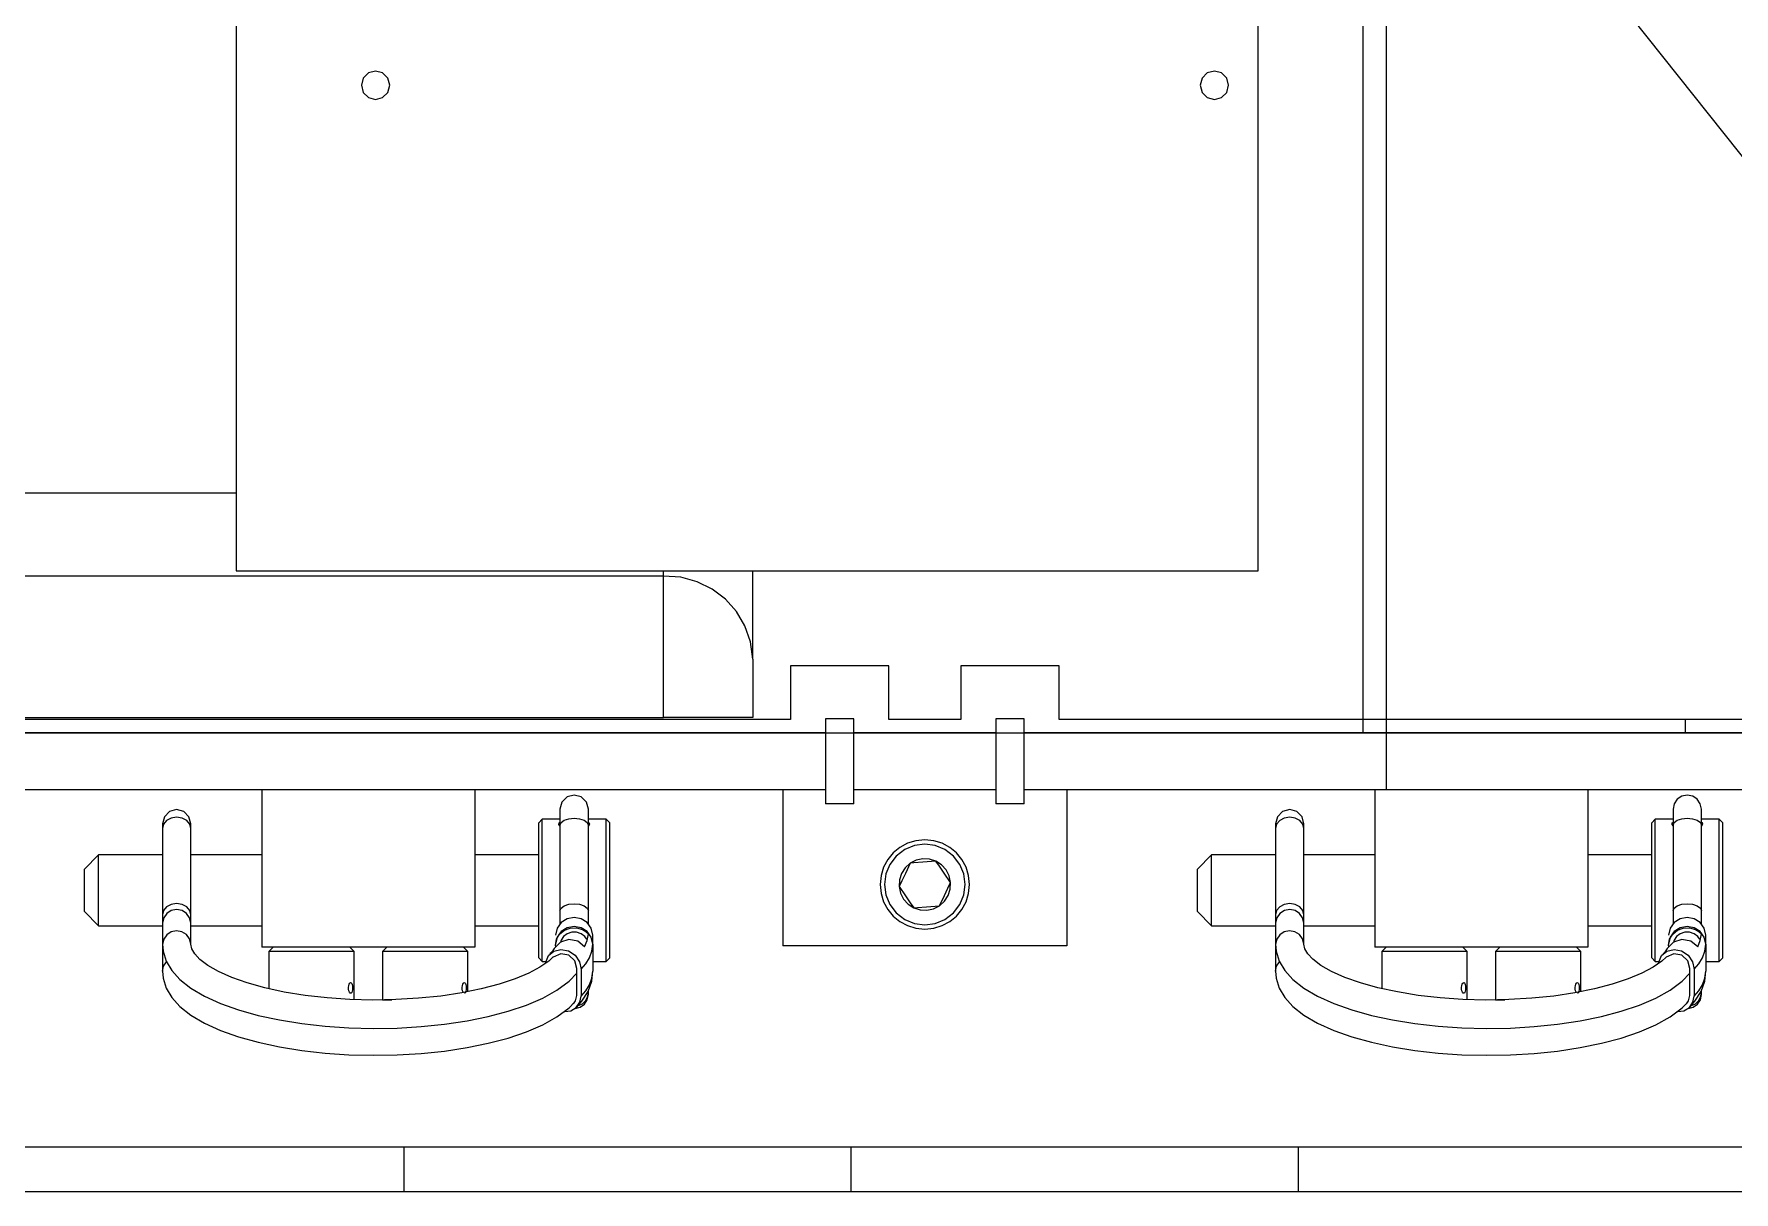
# Model space of a CAD drawing. Extents: x -1 to 1284, y 105 to 936.
# Drawn here: x 358.1 to 548.2, y 105 to 234.4 of the extents above; entities that cross this region are included whole.
import ezdxf

# ---------------------------------------------------------------- set-up
doc = ezdxf.new("R2010")
doc.units = 0

msp = doc.modelspace()

# ---------------------------------------------------------------- linework, layer by layer
for p, q in [((509.367, 149.955), (509.367, 713.128)), ((509.367, 149.955), (509.367, 713.128)), ((509.367, 149.955), (509.367, 713.128)), ((509.367, 149.955), (509.367, 713.128)), ((509.367, 149.955), (509.367, 713.128)), ((509.367, 149.955), (509.367, 713.128)), ((509.367, 149.955), (509.367, 713.128)), ((509.367, 149.955), (509.367, 713.128)), ((509.367, 149.955), (509.367, 713.128)), ((509.367, 149.955), (509.367, 713.128)), ((509.367, 149.955), (509.367, 713.128)), ((162.548, 706.778), (600.386, 156.305)), ((162.548, 706.778), (600.386, 156.305)), ((162.548, 706.778), (600.386, 156.305)), ((162.548, 706.778), (600.386, 156.305)), ((162.548, 706.778), (600.386, 156.305)), ((162.548, 706.778), (600.386, 156.305)), ((162.548, 706.778), (600.386, 156.305)), ((162.548, 706.778), (600.386, 156.305)), ((162.548, 706.778), (600.386, 156.305)), ((162.548, 706.778), (600.386, 156.305)), ((162.548, 706.778), (600.386, 156.305)), ((506.737, 706.778), (506.737, 156.305)), ((506.737, 706.778), (506.737, 156.305)), ((506.737, 706.778), (506.737, 156.305)), ((506.737, 706.778), (506.737, 156.305)), ((506.737, 706.778), (506.737, 156.305)), ((506.737, 706.778), (506.737, 156.305)), ((506.737, 706.778), (506.737, 156.305)), ((506.737, 706.778), (506.737, 156.305)), ((506.737, 706.778), (506.737, 156.305)), ((506.737, 706.778), (506.737, 156.305)), ((506.737, 706.778), (506.737, 156.305)), ((380.748, 288.723), (380.748, 174.423)), ((495.048, 174.423), (495.048, 288.723)), ((395.54375, 230.066815), (394.962685, 229.48575)), ((396.3375, 230.2795), (395.54375, 230.066815)), ((397.13125, 230.066815), (396.3375, 230.2795)), ((397.712315, 229.48575), (397.13125, 230.066815)), ((489.34375, 230.066815), (488.762685, 229.48575)), ((490.1375, 230.2795), (489.34375, 230.066815)), ((490.93125, 230.066815), (490.1375, 230.2795)), ((491.512315, 229.48575), (490.93125, 230.066815)), ((394.962685, 229.48575), (394.75, 228.692)), ((394.75, 228.692), (394.962685, 227.89825)), ((397.925, 228.692), (397.712315, 229.48575)), ((397.712315, 227.89825), (397.925, 228.692)), ((397.925, 228.692), (397.925, 228.692)), ((488.762685, 229.48575), (488.55, 228.692)), ((488.55, 228.692), (488.762685, 227.89825)), ((491.725, 228.692), (491.512315, 229.48575)), ((491.512315, 227.89825), (491.725, 228.692)), ((491.725, 228.692), (491.725, 228.692)), ((394.962685, 227.89825), (395.54375, 227.317185)), ((395.54375, 227.317185), (396.3375, 227.1045)), ((396.3375, 227.1045), (397.13125, 227.317185)), ((397.13125, 227.317185), (397.712315, 227.89825)), ((488.762685, 227.89825), (489.34375, 227.317185)), ((489.34375, 227.317185), (490.1375, 227.1045)), ((490.1375, 227.1045), (490.93125, 227.317185)), ((490.93125, 227.317185), (491.512315, 227.89825)), ((337.036, 183.122), (380.748, 183.122)), ((428.535, 173.833), (337.036, 173.833)), ((380.748, 174.423), (495.048, 174.423)), ((428.535, 173.833), (428.535, 174.423)), ((428.535, 158.042), (428.535, 173.833)), ((430.484842, 173.706308), (428.53501, 173.83283)), ((432.314837, 173.209773), (430.484842, 173.706308)), ((433.984938, 172.380434), (432.314837, 173.209773)), ((438.536, 164.544), (438.536, 174.423)), ((435.455087, 171.2555), (433.984938, 172.380434)), ((436.685225, 169.872181), (435.455087, 171.2555)), ((437.635296, 168.267685), (436.685225, 169.872181)), ((438.26524, 166.479221), (437.635296, 168.267685)), ((438.535, 164.544), (438.26524, 166.479221)), ((438.536, 164.544), (438.536, 158.042)), ((442.735, 163.792), (442.735, 157.792)), ((453.733, 163.792), (442.735, 163.792)), ((453.733, 157.792), (453.733, 163.792)), ((472.783, 163.792), (461.785, 163.792)), ((461.785, 163.792), (461.785, 157.792)), ((472.783, 157.792), (472.783, 163.792)), ((442.735, 157.792), (164.036, 157.792)), ((337.036, 158.042), (428.535, 158.042)), ((438.536, 158.042), (428.535, 158.042)), ((446.648, 157.892), (446.648, 148.367)), ((449.823, 157.892), (446.648, 157.892)), ((449.823, 148.367), (449.823, 157.892)), ((461.785, 157.792), (453.733, 157.792)), ((465.698, 157.892), (465.698, 148.367)), ((468.873, 157.892), (465.698, 157.892)), ((468.873, 148.367), (468.873, 157.892)), ((601.535, 157.792), (472.783, 157.792)), ((542.784, 157.792), (542.784, 156.304)), ((446.648, 156.304), (160.911, 156.304)), ((162.548, 156.305), (600.386, 156.305)), ((162.548, 156.305), (600.386, 156.305)), ((162.548, 156.305), (600.386, 156.305)), ((162.548, 156.305), (600.386, 156.305)), ((162.548, 156.305), (600.386, 156.305)), ((162.548, 156.305), (600.386, 156.305)), ((162.548, 156.305), (600.386, 156.305)), ((162.548, 156.305), (600.386, 156.305)), ((162.548, 156.305), (600.386, 156.305)), ((162.548, 156.305), (600.386, 156.305)), ((162.548, 156.305), (600.386, 156.305)), ((283.498, 156.305), (506.737, 156.305)), ((283.498, 156.305), (506.737, 156.305)), ((283.498, 156.305), (506.737, 156.305)), ((283.498, 156.305), (506.737, 156.305)), ((283.498, 156.305), (506.737, 156.305)), ((283.498, 156.305), (506.737, 156.305)), ((283.498, 156.305), (506.737, 156.305)), ((283.498, 156.305), (506.737, 156.305)), ((283.498, 156.305), (506.737, 156.305)), ((283.498, 156.305), (506.737, 156.305)), ((283.498, 156.305), (506.737, 156.305)), ((465.698, 156.304), (449.823, 156.304)), ((604.559, 156.304), (468.873, 156.304)), ((600.386, 156.305), (506.737, 156.305)), ((600.386, 156.305), (506.737, 156.305)), ((600.386, 156.305), (506.737, 156.305)), ((600.386, 156.305), (506.737, 156.305)), ((600.386, 156.305), (506.737, 156.305)), ((600.386, 156.305), (506.737, 156.305)), ((600.386, 156.305), (506.737, 156.305)), ((600.386, 156.305), (506.737, 156.305)), ((600.386, 156.305), (506.737, 156.305)), ((600.386, 156.305), (506.737, 156.305)), ((600.386, 156.305), (506.737, 156.305)), ((446.648, 149.954), (160.911, 149.954)), ((383.624, 149.954), (383.624, 132.365)), ((407.437, 149.954), (407.437, 132.365)), ((417.173685, 148.56675), (416.961, 147.773)), ((417.75475, 149.147815), (417.173685, 148.56675)), ((418.5485, 149.3605), (417.75475, 149.147815)), ((419.34225, 149.147815), (418.5485, 149.3605)), ((419.923315, 148.56675), (419.34225, 149.147815)), ((420.136, 147.773), (419.923315, 148.56675)), ((441.885, 149.954), (441.885, 132.492)), ((449.823, 148.367), (446.648, 148.367)), ((465.698, 149.954), (449.823, 149.954)), ((468.873, 148.367), (465.698, 148.367)), ((604.559, 149.954), (468.873, 149.954)), ((473.635, 149.954), (473.635, 132.492)), ((508.084, 149.954), (508.084, 132.365)), ((531.896, 149.954), (531.896, 132.365)), ((541.544754, 148.390927), (541.42, 147.773)), ((541.884968, 148.895532), (541.544754, 148.390927)), ((542.389573, 149.235746), (541.884968, 148.895532)), ((543.0075, 149.3605), (542.389573, 149.235746)), ((543.625427, 149.235746), (543.0075, 149.3605)), ((544.130032, 148.895532), (543.625427, 149.235746)), ((544.470246, 148.390927), (544.130032, 148.895532)), ((544.595, 147.773), (544.470246, 148.390927)), ((372.723685, 146.94375), (372.511, 146.15)), ((372.975956, 146.508091), (372.631839, 146.100631)), ((373.30475, 147.524815), (372.723685, 146.94375)), ((373.490993, 146.780347), (372.975956, 146.508091)), ((374.0985, 147.7375), (373.30475, 147.524815)), ((374.098502, 146.875951), (373.490993, 146.780347)), ((374.89225, 147.524815), (374.0985, 147.7375)), ((374.706011, 146.780347), (374.098502, 146.875951)), ((375.221022, 146.508091), (374.706011, 146.780347)), ((375.473315, 146.94375), (374.89225, 147.524815)), ((375.565165, 146.100631), (375.221022, 146.508091)), ((375.686, 146.15), (375.473315, 146.94375)), ((414.961, 146.652), (414.58, 146.271)), ((416.962, 146.652), (414.961, 146.652)), ((414.961, 130.777), (414.961, 146.652)), ((416.962, 147.773), (416.962, 145.972)), ((417.081835, 146.279128), (417.425952, 146.540348)), ((417.425952, 146.540348), (417.940989, 146.714891)), ((417.940989, 146.714891), (418.548498, 146.776182)), ((418.548498, 146.776182), (419.156007, 146.714891)), ((419.156007, 146.714891), (419.671018, 146.540348)), ((419.671018, 146.540348), (420.015161, 146.279128)), ((420.137, 145.972), (420.137, 147.773)), ((422.137, 146.652), (420.137, 146.652)), ((422.518, 146.271), (422.137, 146.652)), ((422.137, 130.777), (422.137, 146.652)), ((497.183685, 146.94375), (496.971, 146.15)), ((497.435956, 146.508091), (497.091839, 146.100631)), ((497.76475, 147.524815), (497.183685, 146.94375)), ((497.950993, 146.780347), (497.435956, 146.508091)), ((498.5585, 147.7375), (497.76475, 147.524815)), ((498.558502, 146.875951), (497.950993, 146.780347)), ((499.35225, 147.524815), (498.5585, 147.7375)), ((499.166011, 146.780347), (498.558502, 146.875951)), ((499.681022, 146.508091), (499.166011, 146.780347)), ((499.933315, 146.94375), (499.35225, 147.524815)), ((500.025165, 146.100631), (499.681022, 146.508091)), ((500.146, 146.15), (499.933315, 146.94375)), ((539.421, 146.652), (539.04, 146.271)), ((541.421, 146.652), (539.421, 146.652)), ((539.421, 130.777), (539.421, 146.652)), ((541.421, 147.773), (541.421, 145.972)), ((541.540835, 146.279128), (541.884952, 146.540348)), ((541.884952, 146.540348), (542.399989, 146.714891)), ((542.399989, 146.714891), (543.007498, 146.776182)), ((543.007498, 146.776182), (543.615007, 146.714891)), ((543.615007, 146.714891), (544.130018, 146.540348)), ((544.130018, 146.540348), (544.474161, 146.279128)), ((544.596, 145.972), (544.596, 147.773)), ((546.597, 146.652), (544.596, 146.652)), ((546.978, 146.271), (546.597, 146.652)), ((546.597, 130.777), (546.597, 146.652)), ((372.511004, 145.62), (372.511, 145.62)), ((372.631839, 146.100631), (372.511004, 145.62)), ((372.512, 146.15), (372.512, 145.62)), ((372.512, 145.62), (372.512, 135.988)), ((375.686, 145.62), (375.565165, 146.100631)), ((375.687, 145.62), (375.687, 146.15)), ((375.687, 135.988), (375.687, 145.62)), ((414.58, 131.158), (414.58, 146.271)), ((416.848023, 146.065998), (416.869983, 146.261578)), ((416.961, 145.915), (416.848023, 146.065998)), ((416.869983, 146.261578), (416.960868, 146.326962)), ((416.961, 145.971), (417.081835, 146.279128)), ((416.962, 145.972), (416.962, 136.41)), ((420.015161, 146.279128), (420.135996, 145.971)), ((420.136, 146.33), (420.205136, 146.289656)), ((420.168914, 145.930542), (420.136, 145.903486)), ((420.137, 136.41), (420.137, 145.972)), ((420.263, 146.146), (420.168914, 145.930542)), ((420.205136, 146.289656), (420.263, 146.145895)), ((422.518, 131.158), (422.518, 146.271)), ((497.091839, 146.100631), (496.971004, 145.62)), ((496.972, 146.15), (496.972, 145.62)), ((496.972, 145.62), (496.972, 135.988)), ((500.146, 145.62), (500.025165, 146.100631)), ((500.147, 145.62), (500.147, 146.15)), ((500.147, 135.988), (500.147, 145.62)), ((539.04, 131.158), (539.04, 146.271)), ((541.307023, 146.065998), (541.328983, 146.261578)), ((541.42, 145.915), (541.307023, 146.065998)), ((541.328983, 146.261578), (541.419868, 146.326962)), ((541.42, 145.971), (541.540835, 146.279128)), ((541.421, 145.972), (541.421, 136.41)), ((544.474161, 146.279128), (544.594996, 145.971)), ((544.594996, 145.971), (544.595, 145.971)), ((544.595, 146.33), (544.664136, 146.289656)), ((544.627914, 145.930542), (544.595, 145.903486)), ((544.596, 136.41), (544.596, 145.972)), ((544.722, 146.146), (544.627914, 145.930542)), ((544.664136, 146.289656), (544.722, 146.145895)), ((546.978, 131.158), (546.978, 146.271)), ((365.368, 142.684), (363.7805, 141.0965)), ((372.512, 142.684), (365.368, 142.684)), ((365.368, 134.746), (365.368, 142.684)), ((383.624, 142.684), (375.687, 142.684)), ((414.58, 142.684), (407.437, 142.684)), ((454.225989, 142.897955), (453.615391, 142.15909)), ((454.965717, 143.507508), (454.225989, 142.897955)), ((455.509, 143.264114), (454.570059, 142.542149)), ((455.814507, 143.967711), (454.965717, 143.507508)), ((456.603711, 143.716279), (455.509, 143.264114)), ((456.752296, 144.258527), (455.814507, 143.967711)), ((457.759, 143.867), (456.603711, 143.716279)), ((457.759015, 144.359919), (456.752296, 144.258527)), ((458.914289, 143.716279), (457.759, 143.867)), ((458.765734, 144.258527), (457.759015, 144.359919)), ((459.703523, 143.967711), (458.765734, 144.258527)), ((460.009, 143.264114), (458.914289, 143.716279)), ((460.552313, 143.507508), (459.703523, 143.967711)), ((460.947941, 142.542149), (460.009, 143.264114)), ((461.292041, 142.897955), (460.552313, 143.507508)), ((461.902639, 142.15909), (461.292041, 142.897955)), ((489.828, 142.684), (488.2405, 141.0965)), ((496.972, 142.684), (489.828, 142.684)), ((489.828, 134.746), (489.828, 142.684)), ((508.084, 142.684), (500.147, 142.684)), ((539.04, 142.684), (531.896, 142.684)), ((363.78, 136.334), (363.78, 141.096)), ((453.153987, 141.310951), (452.861845, 140.373575)), ((453.615391, 142.15909), (453.153987, 141.310951)), ((453.861886, 141.617), (453.41477, 140.541129)), ((454.570059, 142.542149), (453.861886, 141.617)), ((455.556076, 141.231682), (455.151244, 140.603414)), ((456.119, 141.742), (455.556076, 141.231682)), ((456.119, 141.742), (455.578378, 140.60156)), ((456.795215, 142.087501), (456.11871, 141.741614)), ((456.54649, 141.776311), (456.118712, 141.741614)), ((457.538597, 141.856784), (456.54649, 141.776311)), ((457.526087, 142.243789), (456.795215, 142.087501)), ((458.272593, 142.207336), (457.526087, 142.243789)), ((458.497975, 141.934603), (457.538597, 141.856784)), ((458.996, 141.975), (458.272593, 142.207336)), ((458.996, 141.975), (458.497975, 141.934603)), ((459.63404, 141.562191), (458.99624, 141.97512)), ((459.390206, 141.404828), (458.996242, 141.975118)), ((459.919663, 140.6384), (459.390206, 141.404828)), ((460.134825, 141.00738), (459.63404, 141.562191)), ((460.476508, 140.342658), (460.134825, 141.00738)), ((461.656114, 141.617), (460.947941, 142.542149)), ((462.10323, 140.541129), (461.656114, 141.617)), ((462.364043, 141.310951), (461.902639, 142.15909)), ((462.656185, 140.373575), (462.364043, 141.310951)), ((488.24, 136.334), (488.24, 141.096)), ((452.861845, 140.373575), (452.75903, 139.367)), ((452.75903, 139.367), (452.861845, 138.360425)), ((453.41477, 140.541129), (453.259, 139.367)), ((453.259, 139.367), (453.41477, 138.192871)), ((454.882, 139.133), (455.042498, 138.390338)), ((454.882, 139.133), (455.599364, 138.0946)), ((454.92115, 139.892311), (454.88244, 139.13349)), ((455.17936, 139.759821), (454.882445, 139.133495)), ((455.151244, 140.603414), (454.92115, 139.892311)), ((455.578378, 140.60156), (455.17936, 139.759821)), ((460.637, 139.6), (459.919663, 140.6384)), ((459.940622, 138.13244), (460.33964, 138.974176)), ((460.33964, 138.974176), (460.636529, 139.600505)), ((460.367739, 138.130591), (460.597826, 138.841693)), ((460.637, 139.6), (460.476508, 140.342658)), ((460.597826, 138.841693), (460.63653, 139.60051)), ((462.259, 139.367), (462.10323, 140.541129)), ((462.10323, 138.192871), (462.259, 139.367)), ((462.259, 139.367), (462.259, 139.367)), ((462.759, 139.367), (462.656185, 140.373575)), ((462.656185, 138.360425), (462.759, 139.367)), ((462.759, 139.367), (462.759, 139.367)), ((372.975956, 136.876091), (372.631839, 136.468631)), ((373.490993, 137.148347), (372.975956, 136.876091)), ((374.098502, 137.243951), (373.490993, 137.148347)), ((374.706011, 137.148347), (374.098502, 137.243951)), ((375.221022, 136.876091), (374.706011, 137.148347)), ((375.565165, 136.468631), (375.221022, 136.876091)), ((417.081835, 136.718128), (417.425952, 136.979348)), ((417.425952, 136.979348), (417.940989, 137.153891)), ((417.940989, 137.153891), (418.548498, 137.215182)), ((418.548498, 137.215182), (419.156007, 137.153891)), ((419.156007, 137.153891), (419.671018, 136.979348)), ((419.671018, 136.979348), (420.015161, 136.718128)), ((452.861845, 138.360425), (453.153987, 137.423049)), ((453.153987, 137.423049), (453.615391, 136.57491)), ((453.41477, 138.192871), (453.861886, 137.117)), ((453.861886, 137.117), (454.570059, 136.191851)), ((455.042498, 138.390338), (455.384188, 137.725615)), ((455.384188, 137.725615), (455.884981, 137.170804)), ((455.599364, 138.0946), (456.128821, 137.328172)), ((455.884981, 137.170804), (456.52279, 136.75788)), ((456.128821, 137.328172), (456.522785, 136.757882)), ((456.950778, 136.7927), (457.942885, 136.873173)), ((457.942885, 136.873173), (458.902263, 136.95099)), ((458.723785, 136.645499), (459.40029, 136.991386)), ((458.902263, 136.95099), (459.400288, 136.991386)), ((459.4, 136.992), (459.940622, 138.13244)), ((459.4, 136.992), (459.962915, 137.502322)), ((459.962915, 137.502322), (460.367739, 138.130591)), ((460.947941, 136.191851), (461.656114, 137.117)), ((461.656114, 137.117), (462.10323, 138.192871)), ((461.902639, 136.57491), (462.364043, 137.423049)), ((462.364043, 137.423049), (462.656185, 138.360425)), ((497.435956, 136.876091), (497.091839, 136.468631)), ((497.950993, 137.148347), (497.435956, 136.876091)), ((498.558502, 137.243951), (497.950993, 137.148347)), ((499.166011, 137.148347), (498.558502, 137.243951)), ((499.681022, 136.876091), (499.166011, 137.148347)), ((500.025165, 136.468631), (499.681022, 136.876091)), ((541.540835, 136.718128), (541.884952, 136.979348)), ((541.884952, 136.979348), (542.399989, 137.153891)), ((542.399989, 137.153891), (543.007498, 137.215182)), ((543.007498, 137.215182), (543.615007, 137.153891)), ((543.615007, 137.153891), (544.130018, 136.979348)), ((544.130018, 136.979348), (544.474161, 136.718128)), ((363.78, 136.334), (365.3675, 134.7465)), ((372.659112, 135.658284), (372.511, 135.067)), ((372.631839, 136.468631), (372.511004, 135.988)), ((372.512, 135.988), (372.512, 135.067)), ((372.512, 135.067), (372.512, 132.681)), ((373.004617, 136.136195), (372.659112, 135.658284)), ((373.500189, 136.455852), (373.004617, 136.136195)), ((374.0985, 136.572378), (373.500189, 136.455852)), ((374.696811, 136.455852), (374.0985, 136.572378)), ((375.192383, 136.136195), (374.696811, 136.455852)), ((375.537888, 135.658284), (375.192383, 136.136195)), ((375.686, 135.067), (375.537888, 135.658284)), ((375.686, 135.988), (375.565165, 136.468631)), ((375.687, 135.067), (375.687, 135.988)), ((375.687, 132.681), (375.687, 135.067)), ((417.097127, 135.111422), (416.642432, 134.473564)), ((416.961, 136.41), (417.081835, 136.718128)), ((416.962, 136.41), (416.962, 134.966)), ((417.753637, 135.538746), (417.097127, 135.111422)), ((418.548505, 135.694704), (417.753637, 135.538746)), ((419.343373, 135.538746), (418.548505, 135.694704)), ((419.999883, 135.111422), (419.343373, 135.538746)), ((420.454578, 134.473564), (419.999883, 135.111422)), ((420.015161, 136.718128), (420.135996, 136.41)), ((420.137, 134.966), (420.137, 136.41)), ((453.615391, 136.57491), (454.225989, 135.836045)), ((454.225989, 135.836045), (454.965717, 135.226492)), ((454.570059, 136.191851), (455.509, 135.469886)), ((454.965717, 135.226492), (455.814507, 134.766289)), ((455.509, 135.469886), (456.603711, 135.017721)), ((456.523, 136.758), (456.950778, 136.7927)), ((456.523, 136.758), (457.246407, 136.525664)), ((456.603711, 135.017721), (457.759, 134.867)), ((457.246407, 136.525664), (457.992913, 136.489211)), ((457.759, 134.867), (458.914289, 135.017721)), ((457.992913, 136.489211), (458.723785, 136.645499)), ((458.914289, 135.017721), (460.009, 135.469886)), ((459.703523, 134.766289), (460.552313, 135.226492)), ((460.009, 135.469886), (460.947941, 136.191851)), ((460.552313, 135.226492), (461.292041, 135.836045)), ((461.292041, 135.836045), (461.902639, 136.57491)), ((488.24, 136.334), (489.8275, 134.7465)), ((497.119112, 135.658284), (496.971, 135.067)), ((497.091839, 136.468631), (496.971004, 135.988)), ((496.972, 135.988), (496.972, 135.067)), ((496.972, 135.067), (496.972, 132.681)), ((497.464617, 136.136195), (497.119112, 135.658284)), ((497.960189, 136.455852), (497.464617, 136.136195)), ((498.5585, 136.572378), (497.960189, 136.455852)), ((499.156811, 136.455852), (498.5585, 136.572378)), ((499.652383, 136.136195), (499.156811, 136.455852)), ((499.997888, 135.658284), (499.652383, 136.136195)), ((500.146, 135.067), (499.997888, 135.658284)), ((500.146, 135.988), (500.025165, 136.468631)), ((500.147, 135.067), (500.147, 135.988)), ((500.147, 132.681), (500.147, 135.067)), ((541.556127, 135.111422), (541.101432, 134.473564)), ((541.42, 136.41), (541.540835, 136.718128)), ((541.421, 136.41), (541.421, 134.966)), ((542.212637, 135.538746), (541.556127, 135.111422)), ((543.007505, 135.694704), (542.212637, 135.538746)), ((543.802373, 135.538746), (543.007505, 135.694704)), ((544.458883, 135.111422), (543.802373, 135.538746)), ((544.913578, 134.473564), (544.458883, 135.111422)), ((544.474161, 136.718128), (544.594996, 136.41)), ((544.594996, 136.41), (544.595, 136.41)), ((544.596, 134.966), (544.596, 136.41)), ((365.368, 134.746), (372.512, 134.746)), ((372.658405, 133.270441), (372.51114, 132.6815)), ((373.001602, 133.747248), (372.658405, 133.270441)), ((373.49413, 134.067476), (373.001602, 133.747248)), ((374.089385, 134.186679), (373.49413, 134.067476)), ((374.686059, 134.074797), (374.089385, 134.186679)), ((375.182484, 133.760643), (374.686059, 134.074797)), ((375.531512, 133.288087), (375.182484, 133.760643)), ((375.686, 132.701), (375.531512, 133.288087)), ((375.687, 134.746), (383.624, 134.746)), ((407.437, 134.746), (414.58, 134.746)), ((416.450568, 132.593621), (416.577277, 133.241471)), ((416.642432, 134.473564), (416.45301, 133.686)), ((416.64737, 133.464071), (416.45301, 132.682058)), ((416.577277, 133.241471), (416.925892, 133.813544)), ((417.103292, 134.096351), (416.64737, 133.464071)), ((416.925892, 133.813544), (417.457148, 134.245394)), ((417.963158, 133.206986), (417.012393, 132.914094)), ((417.07721, 133.134729), (417.018155, 132.889111)), ((417.359838, 133.557874), (417.07721, 133.134729)), ((417.758074, 134.519322), (417.103292, 134.096351)), ((417.776186, 133.869603), (417.359838, 133.557874)), ((417.457148, 134.245394), (418.111223, 134.488331)), ((418.549008, 134.67341), (417.758074, 134.519322)), ((418.279317, 134.034735), (417.776186, 133.869603)), ((418.940449, 133.02086), (417.963158, 133.206986)), ((418.111223, 134.488331), (418.814379, 134.514908)), ((418.812425, 134.034658), (418.279317, 134.034735)), ((419.339864, 134.518922), (418.549008, 134.67341)), ((419.315424, 133.869405), (418.812425, 134.034658)), ((418.814379, 134.514908), (419.487319, 134.32209)), ((419.731666, 133.557599), (419.315424, 133.869405)), ((419.994432, 134.095621), (419.339864, 134.518922)), ((419.487319, 134.32209), (419.857973, 134.099179)), ((419.717, 132.399), (420.009217, 133.100538)), ((419.926002, 133.303848), (419.731666, 133.557599)), ((419.857973, 134.099179), (420.133801, 133.849828)), ((419.955, 133.229), (419.926002, 133.303848)), ((420.450035, 133.463111), (419.994432, 134.095621)), ((420.009217, 133.100538), (420.133507, 133.85027)), ((420.644, 132.681), (420.450035, 133.463111)), ((420.644, 133.686), (420.454578, 134.473564)), ((420.645, 132.681), (420.645, 133.686)), ((455.814507, 134.766289), (456.752296, 134.475473)), ((456.752296, 134.475473), (457.759015, 134.374081)), ((457.759015, 134.374081), (458.765734, 134.475473)), ((458.765734, 134.475473), (459.703523, 134.766289)), ((489.828, 134.746), (496.972, 134.746)), ((497.117405, 133.270441), (496.97014, 132.6815)), ((497.460602, 133.747248), (497.117405, 133.270441)), ((497.95313, 134.067476), (497.460602, 133.747248)), ((498.548385, 134.186679), (497.95313, 134.067476)), ((499.145059, 134.074797), (498.548385, 134.186679)), ((499.641484, 133.760643), (499.145059, 134.074797)), ((499.990512, 133.288087), (499.641484, 133.760643)), ((500.145, 132.701), (499.990512, 133.288087)), ((500.147, 134.746), (508.084, 134.746)), ((531.896, 134.746), (539.04, 134.746)), ((540.910567, 132.593621), (541.037276, 133.241471)), ((541.101432, 134.473564), (540.91201, 133.686)), ((541.10637, 133.464071), (540.91201, 132.682058)), ((541.037276, 133.241471), (541.385891, 133.813544)), ((541.562292, 134.096351), (541.10637, 133.464071)), ((541.385891, 133.813544), (541.917147, 134.245394)), ((542.423158, 133.206986), (541.472393, 132.914094)), ((541.53721, 133.134729), (541.478155, 132.889111)), ((541.819838, 133.557874), (541.53721, 133.134729)), ((542.217074, 134.519322), (541.562292, 134.096351)), ((542.236186, 133.869603), (541.819838, 133.557874)), ((541.917147, 134.245394), (542.571223, 134.488331)), ((543.008008, 134.67341), (542.217074, 134.519322)), ((542.739317, 134.034735), (542.236186, 133.869603)), ((543.400449, 133.02086), (542.423158, 133.206986)), ((542.571223, 134.488331), (543.27438, 134.514908)), ((543.272425, 134.034658), (542.739317, 134.034735)), ((543.798864, 134.518922), (543.008008, 134.67341)), ((543.775424, 133.869405), (543.272425, 134.034658)), ((543.27438, 134.514908), (543.94732, 134.32209)), ((544.191666, 133.557599), (543.775424, 133.869405)), ((544.453432, 134.095621), (543.798864, 134.518922)), ((543.94732, 134.32209), (544.317973, 134.099179)), ((544.177, 132.399), (544.469217, 133.100538)), ((544.386002, 133.303848), (544.191666, 133.557599)), ((544.317973, 134.099179), (544.593802, 133.849828)), ((544.415, 133.229), (544.386002, 133.303848)), ((544.909035, 133.463111), (544.453432, 134.095621)), ((544.469217, 133.100538), (544.593507, 133.85027)), ((545.103, 132.681), (544.909035, 133.463111)), ((545.103, 133.686), (544.913578, 134.473564)), ((545.104, 132.681), (545.104, 133.686)), ((372.511, 132.681), (372.57921, 131.913273)), ((372.512, 132.681), (372.512, 132.459)), ((372.512, 132.459), (372.512, 132.065)), ((372.512, 132.065), (372.512, 129.679)), ((372.57921, 131.913273), (372.928592, 130.798023)), ((375.79867, 132.156822), (375.685217, 132.680895)), ((376.114026, 131.625539), (375.79867, 132.156822)), ((376.70103, 131.001713), (376.114026, 131.625539)), ((407.437, 132.365), (383.624, 132.365)), ((384.894, 132.365), (384.417751, 131.888751)), ((384.418, 131.889), (384.418, 127.722)), ((393.578, 131.889), (384.418, 131.889)), ((393.943, 131.889), (393.466751, 132.365249)), ((393.943, 131.889), (393.578, 131.889)), ((393.943, 126.491), (393.943, 131.889)), ((397.594, 132.365), (397.117751, 131.888751)), ((397.118, 131.889), (397.118, 126.491)), ((406.278, 131.889), (397.118, 131.889)), ((406.643, 131.889), (406.166751, 132.365249)), ((406.643, 131.889), (406.278, 131.889)), ((406.643, 127.389), (406.643, 131.889)), ((415.382552, 130.678136), (415.684044, 131.41718)), ((415.684044, 131.41718), (416.282742, 131.92719)), ((416.201, 131.272), (415.7007, 130.79519)), ((416.035252, 131.817631), (415.842821, 131.605928)), ((416.306, 132.214), (416.035252, 131.817631)), ((417.038638, 131.610912), (416.2012, 131.24569)), ((416.282742, 131.92719), (417.071279, 132.116663)), ((417.012393, 132.914094), (416.30925, 132.210297)), ((416.482, 132.407), (416.450568, 132.593621)), ((416.454, 132.681), (416.451354, 132.650573)), ((417.939817, 131.460693), (417.038638, 131.610912)), ((417.071279, 132.116663), (417.908155, 131.951603)), ((417.908155, 131.951603), (418.643246, 131.461627)), ((418.613509, 130.84358), (417.939817, 131.460693)), ((418.643246, 131.461627), (419.144657, 130.73464)), ((419.717, 132.399), (418.940449, 133.02086)), ((420.257657, 131.160216), (420.524051, 131.898072)), ((420.524051, 131.898072), (420.64322, 132.68088)), ((420.645, 132.681), (420.645, 129.679)), ((473.635, 132.492), (441.885, 132.492)), ((496.971, 132.681), (497.03921, 131.913273)), ((496.972, 132.681), (496.972, 132.459)), ((496.972, 132.459), (496.972, 132.065)), ((496.972, 132.065), (496.972, 129.679)), ((497.03921, 131.913273), (497.388592, 130.798023)), ((500.259424, 132.157499), (500.145971, 132.681572)), ((500.57478, 131.626216), (500.259424, 132.157499)), ((501.161784, 131.00239), (500.57478, 131.626216)), ((531.896, 132.365), (508.084, 132.365)), ((509.354, 132.365), (508.877751, 131.888751)), ((508.878, 131.889), (508.878, 127.722)), ((518.038, 131.889), (508.878, 131.889)), ((518.403, 131.889), (517.926751, 132.365249)), ((518.403, 131.889), (518.038, 131.889)), ((518.403, 126.491), (518.403, 131.889)), ((522.054, 132.365), (521.577751, 131.888751)), ((521.578, 131.889), (521.578, 126.491)), ((530.738, 131.889), (521.578, 131.889)), ((531.103, 131.889), (530.626751, 132.365249)), ((531.103, 131.889), (530.738, 131.889)), ((531.103, 127.389), (531.103, 131.889)), ((539.842287, 130.678136), (540.14378, 131.41718)), ((540.14378, 131.41718), (540.742478, 131.92719)), ((540.639, 131.251), (540.161454, 130.795867)), ((540.495252, 131.817631), (540.302821, 131.605928)), ((540.766, 132.214), (540.495252, 131.817631)), ((541.498638, 131.610912), (540.6612, 131.24569)), ((540.742478, 131.92719), (541.531015, 132.116663)), ((541.472393, 132.914094), (540.76925, 132.210297)), ((540.913, 132.681), (540.910354, 132.650573)), ((540.942, 132.407), (540.910567, 132.593621)), ((542.399817, 131.460693), (541.498638, 131.610912)), ((541.531015, 132.116663), (542.367891, 131.951603)), ((542.367891, 131.951603), (543.102982, 131.461627)), ((543.073509, 130.84358), (542.399817, 131.460693)), ((543.102982, 131.461627), (543.604393, 130.73464)), ((544.177, 132.399), (543.400449, 133.02086)), ((544.717657, 131.160216), (544.984051, 131.898072)), ((544.984051, 131.898072), (545.10322, 132.68088)), ((545.104, 132.681), (545.104, 129.679)), ((372.511, 129.679), (372.631835, 130.247726)), ((372.511, 129.679), (372.57921, 128.911273)), ((372.631835, 130.247726), (372.96976, 130.724026)), ((372.928592, 130.798023), (373.550309, 129.753303)), ((373.550309, 129.753303), (374.459919, 128.749323)), ((377.58995, 130.326759), (376.70103, 131.001713)), ((378.78171, 129.641859), (377.58995, 130.326759)), ((380.25994, 128.98001), (378.78171, 129.641859)), ((413.47159, 129.450153), (411.94579, 128.810651)), ((414.72595, 130.118675), (413.47159, 129.450153)), ((414.58, 131.158), (414.961, 130.777)), ((415.7007, 130.79519), (414.72595, 130.118675)), ((414.961, 130.777), (415.401, 130.777)), ((415.368, 130.566), (415.382552, 130.678136)), ((417.982019, 128.564885), (418.842311, 129.473238)), ((418.842, 129.959), (418.613509, 130.84358)), ((418.843, 126.957), (418.843, 129.959)), ((419.144657, 130.73464), (419.32243, 129.901074)), ((419.322, 129.901), (419.85374, 130.487721)), ((419.322, 129.901), (419.322, 126.899)), ((419.85374, 130.487721), (420.257657, 131.160216)), ((420.511773, 128.553188), (420.643641, 129.679428)), ((420.524051, 128.896072), (420.64322, 129.67888)), ((420.645, 130.777), (422.137, 130.777)), ((422.137, 130.777), (422.518, 131.158)), ((496.971, 129.679), (497.091835, 130.247726)), ((496.971, 129.679), (497.03921, 128.911273)), ((497.091835, 130.247726), (497.42976, 130.724026)), ((497.388592, 130.798023), (498.010309, 129.753303)), ((498.010309, 129.753303), (498.919918, 128.749323)), ((502.050704, 130.327436), (501.161784, 131.00239)), ((503.242464, 129.642536), (502.050704, 130.327436)), ((504.720694, 128.980687), (503.242464, 129.642536)), ((537.932364, 129.45083), (536.406544, 128.811328)), ((539.186704, 130.119352), (537.932364, 129.45083)), ((539.04, 131.158), (539.421, 130.777)), ((540.161454, 130.795867), (539.186704, 130.119352)), ((539.421, 130.777), (539.86, 130.777)), ((539.828, 130.566), (539.842287, 130.678136)), ((542.441998, 128.564885), (543.302316, 129.473238)), ((543.302, 129.959), (543.073509, 130.84358)), ((543.303, 126.957), (543.303, 129.959)), ((543.604393, 130.73464), (543.782166, 129.901074)), ((543.782, 129.901), (544.31374, 130.487721)), ((543.782, 129.901), (543.782, 126.899)), ((544.31374, 130.487721), (544.717657, 131.160216)), ((544.971773, 128.553188), (545.103641, 129.679428)), ((544.984051, 128.896072), (545.10322, 129.67888)), ((545.104, 130.777), (546.597, 130.777)), ((546.597, 130.777), (546.978, 131.158)), ((372.57921, 128.911273), (372.928592, 127.796023)), ((372.928592, 127.796023), (373.550309, 126.751303)), ((374.459919, 128.749323), (375.686529, 127.780936)), ((375.686529, 127.780936), (377.222378, 126.873763)), ((381.99915, 128.365945), (380.25994, 128.98001)), ((383.96894, 127.818155), (381.99915, 128.365945)), ((386.13564, 127.350616), (383.96894, 127.818155)), ((393.317566, 127.867777), (393.344659, 128.058893)), ((393.323122, 127.668012), (393.317566, 127.867777)), ((393.360825, 127.482426), (393.323122, 127.668012)), ((393.344659, 128.058893), (393.399428, 128.221619)), ((393.423425, 127.333476), (393.360825, 127.482426)), ((393.399428, 128.221619), (393.472796, 128.338115)), ((393.472796, 128.338115), (393.552833, 128.393995)), ((393.552833, 128.393995), (393.627895, 128.383015)), ((393.627895, 128.383015), (393.690337, 128.307392)), ((393.690337, 128.307392), (393.736162, 128.174934)), ((393.737115, 127.431009), (393.691607, 127.296966)), ((393.736162, 128.174934), (393.763811, 127.999468)), ((393.764076, 127.605427), (393.737115, 127.431009)), ((393.763811, 127.999468), (393.773072, 127.801835)), ((393.773072, 127.801835), (393.764076, 127.605427)), ((408.16577, 127.69649), (405.97206, 127.25293)), ((406.017062, 127.86814), (406.044155, 128.059256)), ((406.022618, 127.668375), (406.017062, 127.86814)), ((406.060321, 127.482789), (406.022618, 127.668375)), ((406.044155, 128.059256), (406.098924, 128.221982)), ((406.122922, 127.333839), (406.060321, 127.482789)), ((406.098924, 128.221982), (406.172293, 128.338478)), ((406.172293, 128.338478), (406.252329, 128.394358)), ((406.252329, 128.394358), (406.327392, 128.383377)), ((406.327392, 128.383377), (406.389833, 128.307754)), ((406.389833, 128.307754), (406.435659, 128.175296)), ((406.436611, 127.431371), (406.391103, 127.297328)), ((406.435659, 128.175296), (406.463308, 127.99983)), ((406.463572, 127.605789), (406.436611, 127.431371)), ((406.463308, 127.99983), (406.472568, 127.802197)), ((406.472568, 127.802197), (406.463572, 127.605789)), ((410.16795, 128.220343), (408.16577, 127.69649)), ((411.94579, 128.810651), (410.16795, 128.220343)), ((415.026339, 126.674245), (416.627359, 127.561895)), ((416.627359, 127.561895), (417.982019, 128.564885)), ((419.322, 126.899), (419.85374, 127.485721)), ((419.401953, 126.314968), (420.100505, 127.417118)), ((419.85374, 127.485721), (420.257657, 128.158216)), ((420.100505, 127.417118), (420.511773, 128.553188)), ((420.137, 127.272), (420.137, 127.514)), ((420.257657, 128.158216), (420.524051, 128.896072)), ((497.03921, 128.911273), (497.388592, 127.796023)), ((497.388592, 127.796023), (498.010309, 126.751303)), ((498.919918, 128.749323), (500.146528, 127.780936)), ((500.146528, 127.780936), (501.682378, 126.873763)), ((506.459904, 128.366622), (504.720694, 128.980687)), ((508.429694, 127.818832), (506.459904, 128.366622)), ((510.596394, 127.351293), (508.429694, 127.818832)), ((517.776566, 127.867777), (517.803659, 128.058893)), ((517.782122, 127.668012), (517.776566, 127.867777)), ((517.819825, 127.482426), (517.782122, 127.668012)), ((517.803659, 128.058893), (517.858428, 128.221619)), ((517.882425, 127.333476), (517.819825, 127.482426)), ((517.858428, 128.221619), (517.931796, 128.338115)), ((517.931796, 128.338115), (518.011833, 128.393995)), ((518.011833, 128.393995), (518.086895, 128.383015)), ((518.086895, 128.383015), (518.149337, 128.307392)), ((518.149337, 128.307392), (518.195162, 128.174934)), ((518.196115, 127.431009), (518.150607, 127.296966)), ((518.195162, 128.174934), (518.222811, 127.999468)), ((518.223076, 127.605427), (518.196115, 127.431009)), ((518.222811, 127.999468), (518.232072, 127.801835)), ((518.232072, 127.801835), (518.223076, 127.605427)), ((532.626524, 127.697167), (530.432814, 127.253607)), ((530.477062, 127.86814), (530.504155, 128.059256)), ((530.482618, 127.668375), (530.477062, 127.86814)), ((530.520321, 127.482789), (530.482618, 127.668375)), ((530.504155, 128.059256), (530.558924, 128.221982)), ((530.582922, 127.333839), (530.520321, 127.482789)), ((530.558924, 128.221982), (530.632293, 128.338478)), ((530.632293, 128.338478), (530.712329, 128.394358)), ((530.712329, 128.394358), (530.787392, 128.383377)), ((530.787392, 128.383377), (530.849833, 128.307754)), ((530.849833, 128.307754), (530.895659, 128.175296)), ((530.896611, 127.431371), (530.851103, 127.297328)), ((530.895659, 128.175296), (530.923308, 127.99983)), ((530.923572, 127.605789), (530.896611, 127.431371)), ((530.923308, 127.99983), (530.932568, 127.802197)), ((530.932568, 127.802197), (530.923572, 127.605789)), ((534.628704, 128.22102), (532.626524, 127.697167)), ((536.406544, 128.811328), (534.628704, 128.22102)), ((539.486338, 126.674245), (541.087358, 127.561895)), ((541.087358, 127.561895), (542.441998, 128.564885)), ((543.782, 126.899), (544.31374, 127.485721)), ((543.861953, 126.314968), (544.560505, 127.417118)), ((544.31374, 127.485721), (544.717657, 128.158216)), ((544.560505, 127.417118), (544.971773, 128.553188)), ((544.596, 127.272), (544.596, 127.514)), ((544.717657, 128.158216), (544.984051, 128.896072)), ((373.550309, 126.751303), (374.459919, 125.747323)), ((374.459919, 125.747323), (375.686529, 124.778933)), ((377.222378, 126.873763), (379.018079, 126.057561)), ((379.018079, 126.057561), (381.030049, 125.342758)), ((388.46339, 126.973905), (386.13564, 127.350616)), ((390.91443, 126.695849), (388.46339, 126.973905)), ((393.44974, 126.521904), (390.91443, 126.695849)), ((393.49989, 127.237343), (393.423425, 127.333476)), ((396.02903, 126.455335), (393.44974, 126.521904)), ((393.579, 127.204), (393.49989, 127.237343)), ((393.628768, 127.219361), (393.579, 127.204015)), ((393.579, 127.204015), (393.579, 127.204)), ((393.691607, 127.296966), (393.628768, 127.219361)), ((398.61136, 126.497255), (396.02903, 126.455335)), ((397.118, 126.491), (398.142, 126.491)), ((401.15604, 126.646646), (398.61136, 126.497255)), ((403.62275, 126.900347), (401.15604, 126.646646)), ((405.97206, 127.25293), (403.62275, 126.900347)), ((406.157, 127.291), (406.122922, 127.333839)), ((406.328265, 127.219723), (406.278497, 127.204378)), ((406.278497, 127.204378), (406.279, 127.204)), ((406.391103, 127.297328), (406.328265, 127.219723)), ((411.165039, 125.204291), (413.199179, 125.889823)), ((413.199179, 125.889823), (415.026339, 126.674245)), ((416.627359, 124.559897), (417.982019, 125.562887)), ((417.982019, 125.562887), (418.602969, 126.218518)), ((418.187297, 125.261544), (418.787015, 125.630165)), ((418.476, 126.029), (418.707007, 126.357948)), ((418.641, 125.502), (419.22843, 125.652273)), ((418.707007, 126.357948), (418.84168, 126.956882)), ((418.787015, 125.630165), (419.188044, 126.208714)), ((418.839, 125.674), (419.401953, 126.314968)), ((419.012, 125.831), (419.460634, 126.036529)), ((419.188044, 126.208714), (419.32277, 126.89965)), ((419.22843, 125.652273), (419.702714, 125.997724)), ((419.460634, 126.036529), (419.812919, 126.365038)), ((419.702714, 125.997724), (420.019678, 126.4915)), ((419.812919, 126.365038), (420.045652, 126.78677)), ((420.019678, 126.4915), (420.13515, 127.08675)), ((420.045652, 126.78677), (420.13563, 127.27197)), ((420.137, 127.086), (420.137, 127.272)), ((498.010309, 126.751303), (498.919918, 125.747323)), ((498.919918, 125.747323), (500.146528, 124.778933)), ((501.682378, 126.873763), (503.478078, 126.057561)), ((503.478078, 126.057561), (505.490049, 125.342758)), ((512.924144, 126.974582), (510.596394, 127.351293)), ((515.375184, 126.696526), (512.924144, 126.974582)), ((517.910494, 126.522581), (515.375184, 126.696526)), ((517.95889, 127.237343), (517.882425, 127.333476)), ((520.489784, 126.456012), (517.910494, 126.522581)), ((518.038, 127.204), (517.95889, 127.237343)), ((518.087768, 127.219361), (518.038, 127.204015)), ((518.038, 127.204015), (518.038, 127.204)), ((518.150607, 127.296966), (518.087768, 127.219361)), ((523.072114, 126.497932), (520.489784, 126.456012)), ((521.578, 126.491), (522.602, 126.491)), ((525.616794, 126.647323), (523.072114, 126.497932)), ((528.083504, 126.901024), (525.616794, 126.647323)), ((530.432814, 127.253607), (528.083504, 126.901024)), ((530.617, 127.291), (530.582922, 127.333839)), ((530.738497, 127.204378), (530.738, 127.204)), ((530.788265, 127.219723), (530.738497, 127.204378)), ((530.851103, 127.297328), (530.788265, 127.219723)), ((535.625038, 125.204291), (537.659178, 125.889823)), ((537.659178, 125.889823), (539.486338, 126.674245)), ((541.087358, 124.559897), (542.441998, 125.562887)), ((542.441998, 125.562887), (543.062974, 126.218518)), ((542.646297, 125.261544), (543.246015, 125.630165)), ((542.936, 126.029), (543.167007, 126.357948)), ((543.101, 125.502), (543.68843, 125.652273)), ((543.167007, 126.357948), (543.30168, 126.956882)), ((543.246015, 125.630165), (543.647044, 126.208714)), ((543.299, 125.674), (543.861953, 126.314968)), ((543.472, 125.831), (543.920634, 126.036529)), ((543.647044, 126.208714), (543.78177, 126.89965)), ((543.68843, 125.652273), (544.162714, 125.997724)), ((543.920634, 126.036529), (544.272919, 126.365038)), ((544.162714, 125.997724), (544.479678, 126.4915)), ((544.272919, 126.365038), (544.505652, 126.78677)), ((544.479678, 126.4915), (544.59515, 127.08675)), ((544.505652, 126.78677), (544.59563, 127.27197)), ((544.596, 127.086), (544.596, 127.272)), ((375.686529, 124.778933), (377.222378, 123.87176)), ((377.222378, 123.87176), (379.018079, 123.055561)), ((381.030049, 125.342758), (383.230269, 124.730518)), ((383.230269, 124.730518), (385.592179, 124.222439)), ((385.592179, 124.222439), (388.087699, 123.820955)), ((388.087699, 123.820955), (390.686379, 123.52871)), ((401.448049, 123.484941), (404.057629, 123.755062)), ((404.057629, 123.755062), (406.567279, 124.13386)), ((406.567279, 124.13386), (408.945929, 124.618076)), ((408.945929, 124.618076), (411.165039, 125.204291)), ((413.199179, 122.887825), (415.026339, 123.672247)), ((415.026339, 123.672247), (416.627359, 124.559897)), ((417.49, 125.165), (418.187297, 125.261544)), ((500.146528, 124.778933), (501.682378, 123.87176)), ((501.682378, 123.87176), (503.478078, 123.055561)), ((505.490049, 125.342758), (507.690269, 124.730518)), ((507.690269, 124.730518), (510.052179, 124.222439)), ((510.052179, 124.222439), (512.547699, 123.820955)), ((512.547699, 123.820955), (515.146378, 123.52871)), ((525.908048, 123.484941), (528.517628, 123.755062)), ((528.517628, 123.755062), (531.027278, 124.13386)), ((531.027278, 124.13386), (533.405928, 124.618076)), ((533.405928, 124.618076), (535.625038, 125.204291)), ((537.659178, 122.887825), (539.486338, 123.672247)), ((539.486338, 123.672247), (541.087358, 124.559897)), ((541.949, 125.165), (542.646297, 125.261544)), ((379.018079, 123.055561), (381.030049, 122.340756)), ((381.030049, 122.340756), (383.230269, 121.728519)), ((383.230269, 121.728519), (385.592179, 121.22044)), ((390.686379, 123.52871), (393.355889, 123.347979)), ((393.355889, 123.347979), (396.062439, 123.280272)), ((396.062439, 123.280272), (398.771479, 123.326114)), ((398.771479, 123.326114), (401.448049, 123.484941)), ((408.945929, 121.616075), (411.165039, 122.20229)), ((411.165039, 122.20229), (413.199179, 122.887825)), ((503.478078, 123.055561), (505.490049, 122.340756)), ((505.490049, 122.340756), (507.690269, 121.728519)), ((507.690269, 121.728519), (510.052179, 121.22044)), ((515.146378, 123.52871), (517.815888, 123.347979)), ((517.815888, 123.347979), (520.522438, 123.280272)), ((520.522438, 123.280272), (523.231478, 123.326114)), ((523.231478, 123.326114), (525.908048, 123.484941)), ((533.405928, 121.616075), (535.625038, 122.20229)), ((535.625038, 122.20229), (537.659178, 122.887825)), ((385.592179, 121.22044), (388.087699, 120.818954)), ((388.087699, 120.818954), (390.686379, 120.526709)), ((390.686379, 120.526709), (393.355889, 120.345978)), ((393.355889, 120.345978), (396.062439, 120.278271)), ((396.062439, 120.278271), (398.771479, 120.324116)), ((398.771479, 120.324116), (401.448049, 120.48294)), ((401.448049, 120.48294), (404.057629, 120.753061)), ((404.057629, 120.753061), (406.567279, 121.131862)), ((406.567279, 121.131862), (408.945929, 121.616075)), ((510.052179, 121.22044), (512.547699, 120.818954)), ((512.547699, 120.818954), (515.146378, 120.526709)), ((515.146378, 120.526709), (517.815888, 120.345978)), ((517.815888, 120.345978), (520.522438, 120.278271)), ((520.522438, 120.278271), (523.231478, 120.324116)), ((523.231478, 120.324116), (525.908048, 120.48294)), ((525.908048, 120.48294), (528.517628, 120.753061)), ((528.517628, 120.753061), (531.027278, 121.131862)), ((531.027278, 121.131862), (533.405928, 121.616075)), ((1279, 110), (120, 110)), ((399.499, 110), (399.499, 105)), ((449.5, 110), (449.5, 105)), ((499.498, 110), (499.498, 105)), ((1284, 105), (115, 105))]:
    msp.add_line(p, q)

doc.saveas('drawing.dxf')
